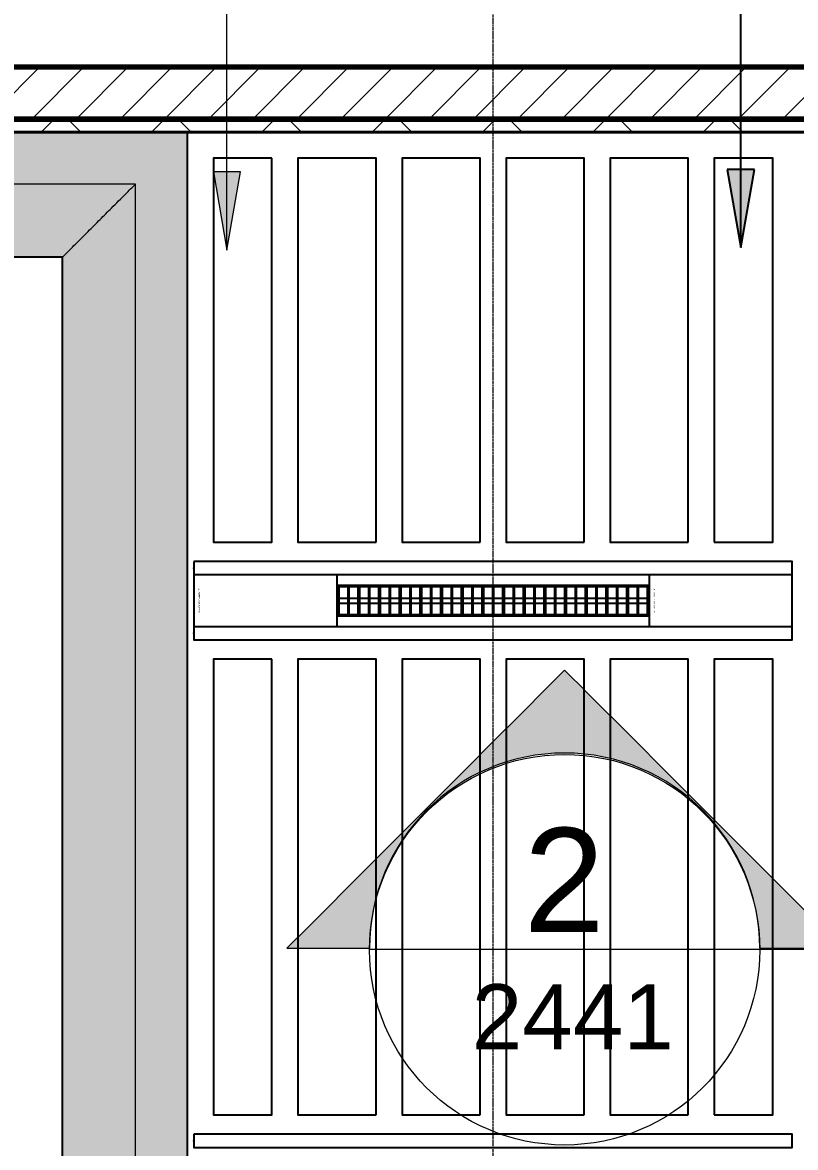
# Model space of a CAD drawing. Header units: millimetres. Extents: x -853432 to -773672, y -18171 to 22484.
# Drawn here: x -803491 to -800520, y 5993 to 10315 of the extents above; entities that cross this region are included whole.
import ezdxf
from ezdxf.enums import TextEntityAlignment as Align
from ezdxf.xclip import XClip

# ---------------------------------------------------------------- set-up
doc = ezdxf.new("R2010")
doc.units = ezdxf.units.MM
doc.header["$XCLIPFRAME"] = 0
doc.linetypes.add('DPA_Grid _ Level 100', pattern=[10, 5.5, -1.6, 1.3, -1.6])
for name, color, linetype in [('000 - WIPEOUT', 250, 'Continuous'), ('001 - ASCESSORIES', 251, 'Continuous'), ('A04_TUBE SERIES', 2, 'Continuous'), ('A11_ALU.SOLID SHEET', 2, 'Continuous')]:
    doc.layers.add(name, color=color, linetype=linetype)
for name, color, linetype, lineweight in [('A-ANNO-NOTE', 3, 'Continuous', 25), ('A-GENM', 1, 'Continuous', 9), ('A-WALL', 5, 'Continuous', 35), ('A-WALL-FNSH', 2, 'Continuous', 35), ('A-WALL-PATT', 1, 'Continuous', 35), ('G-ANNO-TEXT', 3, 'Continuous', 9), ('S-GRID', 251, 'Continuous', 9), ('WALL-E', 2, 'Continuous', 35)]:
    doc.layers.add(name, color=color, linetype=linetype, lineweight=lineweight)
doc.styles.add('Arial', font='arial.ttf', dxfattribs={"height": 400})
doc.styles.add('Arial_1', font='arial.ttf', dxfattribs={"height": 250})

# ---------------------------------------------------------------- blocks, each defined once
blk = doc.blocks.new('Curved Concourse Ceiling2 - Curved Concourse Ceiling-12514824-4251-01 ENLARGED CONCOURSE LEVEL - REFLECTED CEILING PLAN - SHEET 2')
at = {"layer": 'A-GENM'}
h = blk.add_hatch(color=256, dxfattribs=at)
h.paths.add_polyline_path([(-802857.4, 4129), (-802857.3, 4129), (-802857.4, 9894), (-811907.3, 9893.8), (-811907.3, 4129), (-803042.9, 4129)])
h.paths.add_polyline_path([(-803057.3, 4329), (-811707.3, 4329), (-811707.3, 9694), (-803057.3, 9694), (-803057.3, 5081.3)])
for points in [[(-803337.3, 9414), (-803057.3, 9694), (-811707.3, 9694), (-811427.3, 9414), (-804146, 9414)], [(-803057.3, 4329), (-803057.3, 9694), (-803337.3, 9414), (-803337.3, 4609), (-803095.8, 4367.5)]]:
    blk.add_hatch(color=256, dxfattribs=at).paths.add_polyline_path(points)
for p, q in [((-802857.3, 9894), (-811907.3, 9894)), ((-802857.3, 9894), (-811907.3, 9894)), ((-802857.3, 9894), (-802857.3, 4129)), ((-802857.3, 4129), (-802857.3, 9894)), ((-803057.3, 9694), (-811707.3, 9694)), ((-803057.3, 9694), (-811707.3, 9694)), ((-803057.3, 4329), (-803057.3, 9694)), ((-803057.3, 4329), (-803057.3, 9694)), ((-811427.3, 9414), (-803337.3, 9414)), ((-803337.3, 9414), (-811427.3, 9414)), ((-803337.3, 9414), (-803337.3, 4609)), ((-803337.3, 4609), (-803337.3, 9414))]:
    blk.add_line(p, q, dxfattribs=at)
blk.add_open_spline([(-803337.3, 9414), (-803320.3, 9430.9), (-803295.3, 9456), (-803263, 9488.4), (-803239.1, 9512.3), (-803215.7, 9535.6), (-803193, 9558.3), (-803170.9, 9580.5), (-803137.5, 9613.8), (-803098.4, 9652.9), (-803069.2, 9682.2), (-803056.8, 9694.5)], degree=3, knots=[-1, -1, -1, -1, -0.9318182, -0.8977273, -0.8636364, -0.8295455, -0.7954545, -0.7613636, -0.7272727, -0.6363636, -0.5634623, -0.5634623, -0.5634623, -0.5634623], dxfattribs=at)
blk = doc.blocks.new('DPA_AN_Section Line - UP-Left-16260816-4251-01 ENLARGED CONCOURSE LEVEL - REFLECTED CEILING PLAN - SHEET 2')
at = {"layer": 'A-ANNO-NOTE', "lineweight": 9}
h = blk.add_hatch(color=256, dxfattribs=at)
edge = h.paths.add_edge_path()
edge.add_line((-7.5, 0.028), (-10.682, 0.028))
edge.add_line((-10.682, 0.028), (0, 10.71))
edge.add_line((0, 10.71), (10.682, 0.028))
edge.add_line((10.682, 0.028), (7.5, 0.028))
edge.add_arc((0, 0.028), 7.5, 0, 180)
at = {"layer": 'A-ANNO-NOTE', "lineweight": 18}
for p, q in [((0, 10.71), (-10.682, 0.028)), ((10.682, 0.028), (0, 10.71)), ((-10.682, 0.028), (-7.5, 0.028)), ((7.5, 0.028), (10.682, 0.028)), ((-7.5, 0), (7.5, 0))]:
    blk.add_line(p, q, dxfattribs=at)
at = {"layer": 'A-ANNO-NOTE', "lineweight": 9}
blk.add_line((7.5, 0), (105, 0), dxfattribs=at)
at = {"layer": 'A-ANNO-NOTE', "lineweight": 18}
blk.add_circle((0, -0.028), 7.5, dxfattribs=at)
blk.add_arc((0, 0.028), 7.5, 0, 180, dxfattribs=at)
blk = doc.blocks.new('*U2464')
at = {"layer": 'S-GRID', "linetype": 'DPA_Grid _ Level 100'}
blk.add_line((34200, -21399.8), (34200, 17622.8), dxfattribs=at)
blk = doc.blocks.new('*U885')
at = {"layer": 'A11_ALU.SOLID SHEET', "color": 0}
blk.add_lwpolyline([(550, -98.8), (550, 98.8), (0, 98.8), (0, -98.8)], close=True, dxfattribs=at)
at = {"layer": 'Defpoints', "color": 250}
blk.add_point((0, 0), dxfattribs=at)
blk.add_text('AL.SHEET-HAT-TYPE-R', height=6, rotation=270, dxfattribs=at).set_placement((15, 0), align=Align.BOTTOM_CENTER)
blk = doc.blocks.new('*U886')
blk.add_attdef('EXTR.OVL-LENGTH_', (-25, -59.1), '', height=5)
blk.add_wipeout([(-25, 0), (25, 0), (25, 2300), (-25, 2300)]).dxf.layer = '000 - WIPEOUT'
blk.add_point((0, 0))
at = {"layer": 'A04_TUBE SERIES', "color": 0}
blk.add_lwpolyline([(-25, 0), (25, 0), (25, 2300), (-25, 2300)], close=True, dxfattribs=at)
blk = doc.blocks.new('*U870')
at = {"color": 1}
blk.add_wipeout([(600, -60), (-600, -60), (-600, 60), (600, 60)], dxfattribs=at).dxf.layer = '000 - WIPEOUT'
at = {"layer": '001 - ASCESSORIES', "color": 0}
blk.add_lwpolyline([(600, -60), (-600, -60), (-600, 60), (600, 60)], close=True, dxfattribs=at)
at = {"layer": '001 - ASCESSORIES'}
for points in [[(-593.5, -55), (-598.5, -55), (-598.5, 55), (-593.5, 55)], [(595, -55), (-595, -55), (-595, 55), (595, 55)], [(-558.8, -55), (-553.8, -55), (-553.8, 55), (-558.8, 55)], [(-514, -55), (-519, -55), (-519, 55), (-514, 55)], [(-479.3, -55), (-474.3, -55), (-474.3, 55), (-479.3, 55)], [(-434.6, -55), (-439.6, -55), (-439.6, 55), (-434.6, 55)], [(-399.8, -55), (-394.8, -55), (-394.8, 55), (-399.8, 55)], [(-355.1, -55), (-360.1, -55), (-360.1, 55), (-355.1, 55)], [(-320.4, -55), (-315.4, -55), (-315.4, 55), (-320.4, 55)], [(-275.6, -55), (-280.6, -55), (-280.6, 55), (-275.6, 55)], [(-240.9, -55), (-235.9, -55), (-235.9, 55), (-240.9, 55)], [(-196.2, -55), (-201.2, -55), (-201.2, 55), (-196.2, 55)], [(-161.4, -55), (-156.4, -55), (-156.4, 55), (-161.4, 55)], [(-116.7, -55), (-121.7, -55), (-121.7, 55), (-116.7, 55)], [(-82, -55), (-77, -55), (-77, 55), (-82, 55)], [(-37.2, -55), (-42.2, -55), (-42.2, 55), (-37.2, 55)], [(-2.5, -55), (2.5, -55), (2.5, 55), (-2.5, 55)], [(42.2, -55), (37.2, -55), (37.2, 55), (42.2, 55)], [(77, -55), (82, -55), (82, 55), (77, 55)], [(121.7, -55), (116.7, -55), (116.7, 55), (121.7, 55)], [(156.4, -55), (161.4, -55), (161.4, 55), (156.4, 55)], [(201.2, -55), (196.2, -55), (196.2, 55), (201.2, 55)], [(235.9, -55), (240.9, -55), (240.9, 55), (235.9, 55)], [(280.6, -55), (275.6, -55), (275.6, 55), (280.6, 55)], [(315.4, -55), (320.4, -55), (320.4, 55), (315.4, 55)], [(360.1, -55), (355.1, -55), (355.1, 55), (360.1, 55)], [(394.8, -55), (399.8, -55), (399.8, 55), (394.8, 55)], [(439.6, -55), (434.6, -55), (434.6, 55), (439.6, 55)], [(474.3, -55), (479.3, -55), (479.3, 55), (474.3, 55)], [(519, -55), (514, -55), (514, 55), (519, 55)], [(553.8, -55), (558.8, -55), (558.8, 55), (553.8, 55)], [(598.5, -55), (593.5, -55), (593.5, 55), (598.5, 55)]]:
    blk.add_lwpolyline(points, close=True, dxfattribs=at)
for points in [[(-593.5, 10), (-558.8, 10)], [(-553.8, 10), (-519, 10)], [(-514, 10), (-479.3, 10)], [(-474.3, 10), (-439.6, 10)], [(-434.6, 10), (-399.8, 10)], [(-394.8, 10), (-360.1, 10)], [(-355.1, 10), (-320.4, 10)], [(-315.4, 10), (-280.6, 10)], [(-275.6, 10), (-240.9, 10)], [(-235.9, 10), (-201.2, 10)], [(-196.2, 10), (-161.4, 10)], [(-156.4, 10), (-121.7, 10)], [(-116.7, 10), (-82, 10)], [(-77, 10), (-42.2, 10)], [(-37.2, 10), (-2.5, 10)], [(2.5, 10), (37.2, 10)], [(42.2, 10), (77, 10)], [(82, 10), (116.7, 10)], [(121.7, 10), (156.4, 10)], [(161.4, 10), (196.2, 10)], [(201.2, 10), (235.9, 10)], [(240.9, 10), (275.6, 10)], [(280.6, 10), (315.4, 10)], [(320.4, 10), (355.1, 10)], [(360.1, 10), (394.8, 10)], [(399.8, 10), (434.6, 10)], [(439.6, 10), (474.3, 10)], [(479.3, 10), (514, 10)], [(519, 10), (553.8, 10)], [(558.8, 10), (593.5, 10)], [(-593.5, -10), (-558.8, -10)], [(-553.8, -10), (-519, -10)], [(-514, -10), (-479.3, -10)], [(-474.3, -10), (-439.6, -10)], [(-434.6, -10), (-399.8, -10)], [(-394.8, -10), (-360.1, -10)], [(-355.1, -10), (-320.4, -10)], [(-315.4, -10), (-280.6, -10)], [(-275.6, -10), (-240.9, -10)], [(-235.9, -10), (-201.2, -10)], [(-196.2, -10), (-161.4, -10)], [(-156.4, -10), (-121.7, -10)], [(-116.7, -10), (-82, -10)], [(-77, -10), (-42.2, -10)], [(-37.2, -10), (-2.5, -10)], [(2.5, -10), (37.2, -10)], [(42.2, -10), (77, -10)], [(82, -10), (116.7, -10)], [(121.7, -10), (156.4, -10)], [(161.4, -10), (196.2, -10)], [(201.2, -10), (235.9, -10)], [(240.9, -10), (275.6, -10)], [(280.6, -10), (315.4, -10)], [(320.4, -10), (355.1, -10)], [(360.1, -10), (394.8, -10)], [(399.8, -10), (434.6, -10)], [(439.6, -10), (474.3, -10)], [(479.3, -10), (514, -10)], [(519, -10), (553.8, -10)], [(558.8, -10), (593.5, -10)]]:
    blk.add_lwpolyline(points, dxfattribs=at)
blk = doc.blocks.new('*U1022')
for points in [[(0, 0), (9050, 0), (9050, 5765), (0, 5765)], [(480, 480), (8570, 480), (8570, 5285), (480, 5285)]]:
    blk.add_lwpolyline(points, close=True)
blk = doc.blocks.new('*U1024')
at = {"color": 3}
for points in [[(-875, 750), (875, 750), (875, 450), (-875, 450)], [(-875, 350), (875, 350), (875, 50), (-875, 50)], [(-875, -50), (875, -50), (875, -350), (-875, -350)], [(-875, -450), (875, -450), (875, -750), (-875, -750)]]:
    blk.add_wipeout(points, dxfattribs=at).dxf.layer = '000 - WIPEOUT'
at = {"layer": 'A11_ALU.SOLID SHEET', "color": 0, "linetype": 'ByBlock'}
for points in [[(-875, 450), (875, 450), (875, 750), (-875, 750)], [(-875, 50), (875, 50), (875, 350), (-875, 350)], [(-875, -350), (875, -350), (875, -50), (-875, -50)], [(-875, -750), (875, -750), (875, -450), (-875, -450)]]:
    blk.add_lwpolyline(points, close=True, dxfattribs=at)
blk = doc.blocks.new('*U1054')
at = {"layer": 'Defpoints'}
blk.add_point((0, 0), dxfattribs=at)
blk.add_wipeout([(737.5, 250), (737.5, 475), (-737.5, 475), (-737.5, 250)]).dxf.layer = '000 - WIPEOUT'
at = {"layer": 'A11_ALU.SOLID SHEET', "color": 0}
blk.add_lwpolyline([(737.5, 250), (737.5, 475), (-737.5, 475), (-737.5, 250)], close=True, dxfattribs=at)
at = {"layer": 'Defpoints'}
blk.add_point((0, 400), dxfattribs=at)
blk = doc.blocks.new('*U1055')
at = {"layer": 'Defpoints'}
blk.add_point((0, 0), dxfattribs=at)
blk.add_wipeout([(737.5, 250), (737.5, 475), (-737.5, 475), (-737.5, 250)]).dxf.layer = '000 - WIPEOUT'
at = {"layer": 'A11_ALU.SOLID SHEET', "color": 0}
blk.add_lwpolyline([(737.5, 250), (737.5, 475), (-737.5, 475), (-737.5, 250)], close=True, dxfattribs=at)
at = {"layer": 'Defpoints'}
blk.add_point((0, 400), dxfattribs=at)
blk = doc.blocks.new('*U1056')
at = {"color": 3}
for points in [[(-737.5, 750), (737.5, 750), (737.5, 450), (-737.5, 450)], [(-737.5, 350), (737.5, 350), (737.5, 50), (-737.5, 50)], [(-737.5, -50), (737.5, -50), (737.5, -350), (-737.5, -350)], [(-737.5, -450), (737.5, -450), (737.5, -750), (-737.5, -750)]]:
    blk.add_wipeout(points, dxfattribs=at).dxf.layer = '000 - WIPEOUT'
at = {"layer": 'A11_ALU.SOLID SHEET', "color": 0, "linetype": 'ByBlock'}
for points in [[(-737.5, 450), (737.5, 450), (737.5, 750), (-737.5, 750)], [(-737.5, 50), (737.5, 50), (737.5, 350), (-737.5, 350)], [(-737.5, -350), (737.5, -350), (737.5, -50), (-737.5, -50)], [(-737.5, -750), (737.5, -750), (737.5, -450), (-737.5, -450)]]:
    blk.add_lwpolyline(points, close=True, dxfattribs=at)
blk = doc.blocks.new('*U1058')
at = {"layer": 'Defpoints'}
blk.add_point((0, 0), dxfattribs=at)
blk.add_wipeout([(875, 250), (875, 475), (-875, 475), (-875, 250)]).dxf.layer = '000 - WIPEOUT'
at = {"layer": 'A11_ALU.SOLID SHEET', "color": 0}
blk.add_lwpolyline([(875, 250), (875, 475), (-875, 475), (-875, 250)], close=True, dxfattribs=at)
at = {"layer": 'Defpoints'}
blk.add_point((0, 400), dxfattribs=at)
blk = doc.blocks.new('*U1059')
at = {"layer": 'Defpoints'}
blk.add_point((0, 0), dxfattribs=at)
blk.add_wipeout([(875, 250), (875, 475), (-875, 475), (-875, 250)]).dxf.layer = '000 - WIPEOUT'
at = {"layer": 'A11_ALU.SOLID SHEET', "color": 0}
blk.add_lwpolyline([(875, 250), (875, 475), (-875, 475), (-875, 250)], close=True, dxfattribs=at)
at = {"layer": 'Defpoints'}
blk.add_point((0, 400), dxfattribs=at)
blk = doc.blocks.new('*U1213')
blk.add_lwpolyline([(-4139.5, 6315), (-75674.9, 6315), (-75674.9, 550), (-4139.5, 550)], close=True)
for name, p in [('*U1022', (-67224.9, 550)), ('*U885', (-58150, 4515)), ('*U885', (-56400, 4515))]:
    blk.add_blockref(name, p)
blk.add_blockref('*U870', (-57000, 4515))
at = {"layer": 'A04_TUBE SERIES', "color": 0, "linetype": 'ByBlock', "rotation": 270}
for p in [(-58150, 4640), (-58150, 4390), (-58150, 2440)]:
    blk.add_blockref('*U886', p, dxfattribs=at)
at = {"layer": 'A11_ALU.SOLID SHEET', "color": 0, "linetype": 'ByBlock'}
for name, p, rotation in [('*U1054', (-57600, 5477.5), 90), ('*U1055', (-56400, 5477.5), 270), ('*U1024', (-57000, 3415), 90)]:
    blk.add_blockref(name, p, dxfattribs=dict(at, rotation=rotation))
for name, p, rotation in [('*U1056', (-57000, 5477.5), 90), ('*U1058', (-57600, 3415), 90), ('*U1059', (-56400, 3415), 270)]:
    blk.add_blockref(name, p, dxfattribs=dict(at, rotation=rotation))

msp = doc.modelspace()

# ---------------------------------------------------------------- block references
at = {"layer": 'A11_ALU.SOLID SHEET'}
ref = msp.add_blockref('*U1213', (-744682.4, 3579), dxfattribs=at)
XClip(ref).set_block_clipping_path([(-104690.1238047112, -9620.0029952966), (-34092.6543255156, 14392.9971737705)])

# ---------------------------------------------------------------- next in the draw order: hatches: boundary and pattern name
at = {"layer": 'A-ANNO-NOTE'}
msp.add_hatch(color=256, dxfattribs=at).paths.add_polyline_path([(-800730.4, 9450.3), (-800677.5, 9750.3), (-800783.3, 9750.3)])
at = {"layer": 'A-WALL-PATT', "lineweight": 9}
h = msp.add_hatch(dxfattribs=at)
h.set_pattern_fill('FP_2', color=256, style=0, pattern_type=2)
h.set_pattern_definition([(45, (0, 0), (-84.852814, 84.852814), [])])
h.paths.add_polyline_path([(-786082.4, 9944), (-786082.4, 10144), (-830592.5, 10144), (-830592.5, 9944), (-786107.4, 9944)])
h = msp.add_hatch(dxfattribs=at)
h.set_pattern_fill('FP_4', color=256, style=0, pattern_type=2)
h.set_pattern_definition([(45, (0, 0), (-212.13203, 212.13203), []), (135, (0, 0), (-212.13203, -212.13203), [])])
h.paths.add_polyline_path([(-786107.4, 9894), (-786107.4, 9944), (-820407.4, 9944), (-820407.4, 9894), (-787599.7, 9894)])
at = {"layer": 'G-ANNO-TEXT'}
msp.add_hatch(color=7, dxfattribs=at).paths.add_polyline_path([(-802705.9, 9441), (-802653, 9741), (-802758.8, 9741)])

# ---------------------------------------------------------------- next in the draw order: linework, layer by layer
at = {"layer": 'A-ANNO-NOTE'}
for p, q in [((-800730.4, 9450.3), (-800730.4, 17949)), ((-800677.5, 9750.3), (-800783.3, 9750.3)), ((-800783.3, 9750.3), (-800730.4, 9450.3)), ((-800730.4, 9450.3), (-800677.5, 9750.3))]:
    msp.add_line(p, q, dxfattribs=at)
at = {"layer": 'A-WALL', "color": 7, "lineweight": 70}
for p, q in [((-830592.5, 10144), (-786082.4, 10144)), ((-820407.4, 9944), (-786107.4, 9944)), ((-786107.4, 9944), (-820357.4, 9944))]:
    msp.add_line(p, q, dxfattribs=at)
at = {"layer": 'A-WALL-FNSH', "color": 250}
msp.add_line((-786107.4, 9894), (-820407.4, 9894), dxfattribs=at)
at = {"layer": 'G-ANNO-TEXT', "color": 10}
for p, q in [((-802705.9, 9441), (-802705.9, 17998.6)), ((-802653, 9741), (-802758.8, 9741)), ((-802758.8, 9741), (-802705.9, 9441)), ((-802705.9, 9441), (-802653, 9741))]:
    msp.add_line(p, q, dxfattribs=at)
at = {"layer": 'WALL-E'}
for p, q in [((-788182.4, 10144), (-818182.4, 10144)), ((-818182.4, 9894), (-788182.4, 9894))]:
    msp.add_line(p, q, dxfattribs=at)

# ---------------------------------------------------------------- next in the draw order: block references
msp.add_blockref('*U2464', (-835882.4, 3579))
at = {"layer": 'A-ANNO-NOTE', "xscale": 100, "yscale": 100, "zscale": 100}
msp.add_blockref('DPA_AN_Section Line - UP-Left-16260816-4251-01 ENLARGED CONCOURSE LEVEL - REFLECTED CEILING PLAN - SHEET 2', (-801407.5, 6755.8), dxfattribs=at)
at = {"layer": 'A-GENM'}
msp.add_blockref('Curved Concourse Ceiling2 - Curved Concourse Ceiling-12514824-4251-01 ENLARGED CONCOURSE LEVEL - REFLECTED CEILING PLAN - SHEET 2', (0, 0), dxfattribs=at)

# ---------------------------------------------------------------- next in the draw order: texts
at = {"layer": 'A-ANNO-NOTE', "lineweight": 9, "attachment_point": 1}
for s, insert, char_height, width, style in [('2', (-801564.8, 7220.9), 400, 376.793, 'Arial'), ('2441', (-801764.4, 6620.5), 250, 929.957, 'Arial_1')]:
    msp.add_mtext(s, dxfattribs=dict(at, insert=insert, char_height=char_height, width=width, style=style))

doc.saveas('drawing.dxf')
